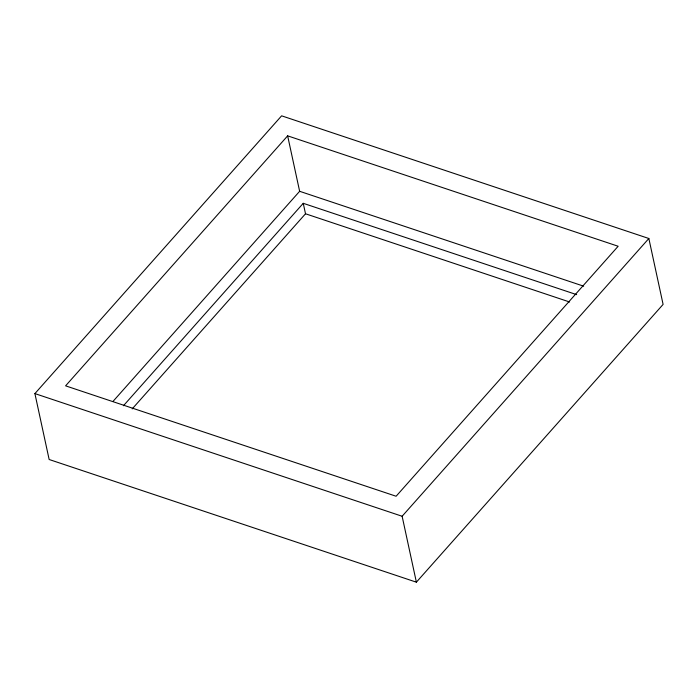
<?xml version="1.0" encoding="UTF-8"?>
<svg xmlns="http://www.w3.org/2000/svg" width="698" height="698" viewBox="0 0 698 698"><rect width="100%" height="100%" fill="white"/><g stroke="black" fill="none" stroke-linecap="round" stroke-linejoin="round"><path stroke-width="1.05" d="M34.9 393.593L281.617 115.824L648.852 238.498L663.1 304.407L416.383 582.176L49.148 459.502L34.9 393.593L402.127 516.258L416.383 582.176M287.646 135.848L65.595 385.837L396.106 496.243L618.149 246.254L287.646 135.848L299.634 191.296L113.024 401.385M123.441 405.739L303.246 203.31L576.644 294.635M132.201 408.888L305.515 213.771L303.246 203.31M402.127 516.258L648.852 238.498M299.634 191.296L583.659 286.171M305.515 213.771L569.62 301.998"/></g></svg>
